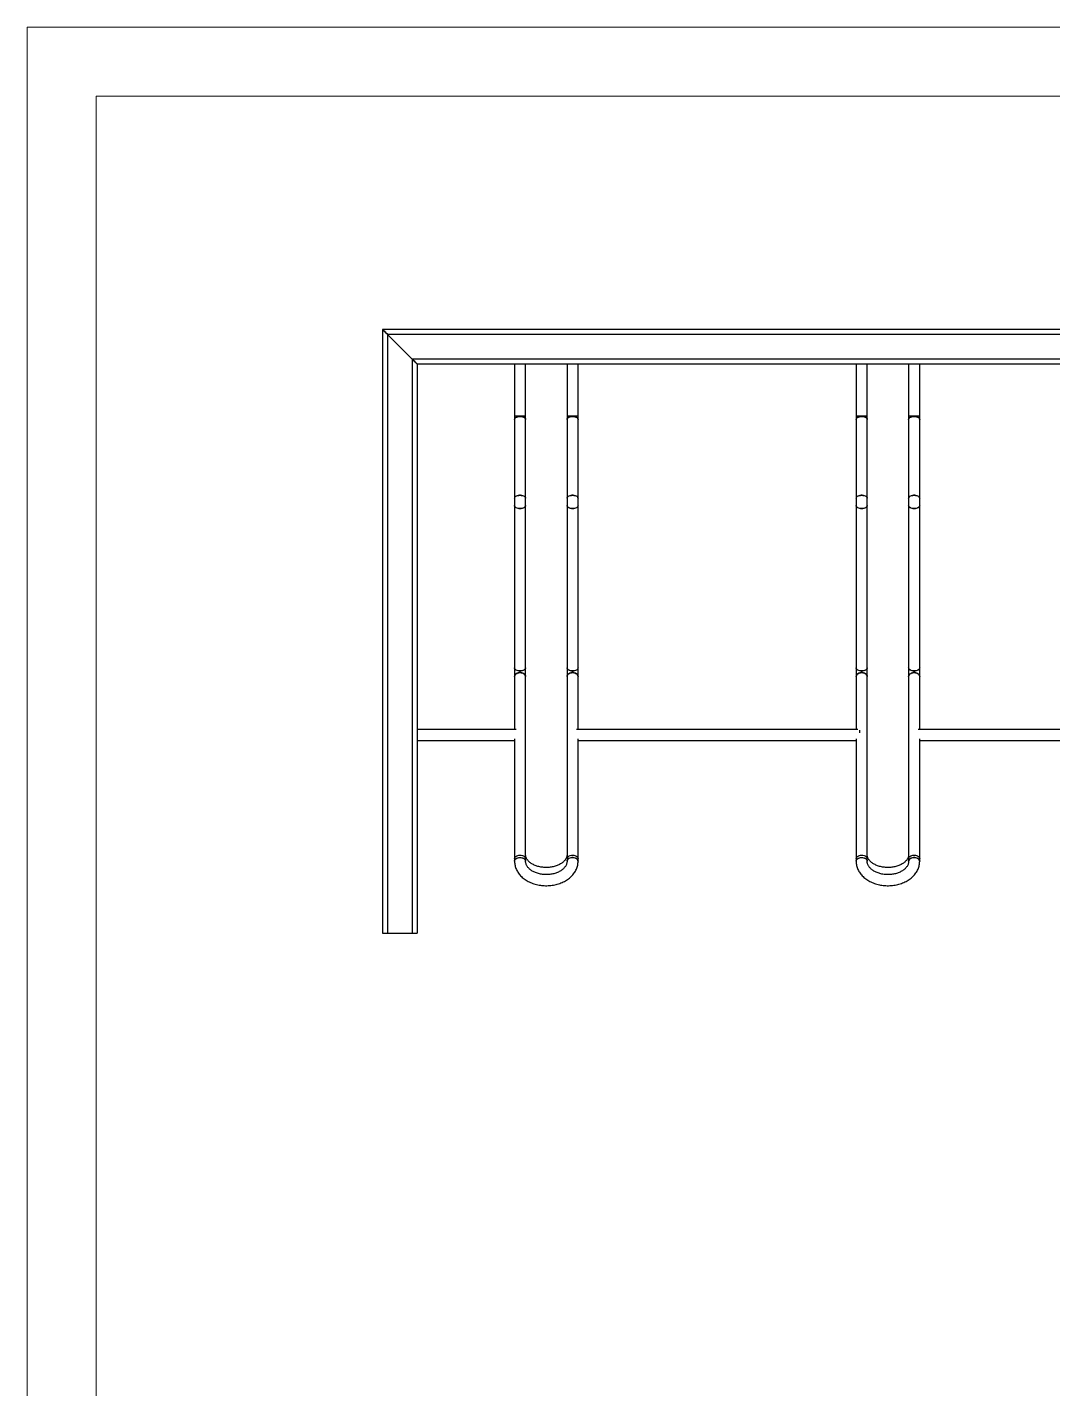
# Model space of a CAD drawing. Header units: millimetres. Extents: x 1641 to 7581, y -3677 to 523.
# Drawn here: x 1641 to 3126, y -1450 to 523 of the extents above; entities that cross this region are included whole.
import ezdxf

# ---------------------------------------------------------------- set-up
doc = ezdxf.new("R2010")
doc.units = ezdxf.units.MM
doc.layers.add('tabelka', color=155, linetype='Continuous')

msp = doc.modelspace()

# ---------------------------------------------------------------- linework, layer by layer
for p, q in [((4105.95, 84.95), (2155.95, 84.95)), ((2155.95, 84.95), (2155.95, -790.05)), ((4098.75, 77.75), (2163.15, 77.75)), ((2198.75, 42.15), (2163.15, 77.75)), ((2163.15, 77.75), (2163.15, -790.05)), ((4063.15, 42.15), (2198.75, 42.15)), ((2198.75, 42.15), (2198.75, -790.05)), ((4055.95, 34.95), (2205.95, 34.95)), ((2205.95, 34.95), (2205.95, -790.05)), ((2346.95, 34.95), (2346.95, -40.05)), ((2346.95, 34.95), (2346.95, -40.05)), ((2362.95, -40.05), (2362.95, 34.95)), ((2362.95, -40.05), (2362.95, 34.95)), ((2422.95, 34.95), (2422.95, -40.05)), ((2422.95, 34.95), (2422.95, -40.05)), ((2438.95, -40.05), (2438.95, 34.95)), ((2438.95, -40.05), (2438.95, 34.95)), ((2841.65, 34.95), (2841.65, -40.05)), ((2841.65, 34.95), (2841.65, -40.05)), ((2857.65, -40.05), (2857.65, 34.95)), ((2857.65, -40.05), (2857.65, 34.95)), ((2917.65, 34.95), (2917.65, -40.05)), ((2917.65, 34.95), (2917.65, -40.05)), ((2933.65, -40.05), (2933.65, 34.95)), ((2933.65, -40.05), (2933.65, 34.95)), ((2346.95, -40.05), (2346.95, -45.26)), ((2346.95, -40.05), (2362.95, -40.05)), ((2346.95, -40.05), (2354.95, -40.05)), ((2346.95, -45.26), (2346.95, -159.47)), ((2346.95, -45.26), (2346.95, -159.47)), ((2354.95, -40.05), (2362.95, -40.05)), ((2362.95, -45.26), (2362.95, -40.05)), ((2362.95, -159.47), (2362.95, -45.26)), ((2362.95, -159.47), (2362.95, -45.26)), ((2422.95, -40.05), (2422.95, -45.26)), ((2422.95, -40.05), (2438.95, -40.05)), ((2422.95, -40.05), (2430.95, -40.05)), ((2422.95, -45.26), (2422.95, -159.47)), ((2422.95, -45.26), (2422.95, -159.47)), ((2430.95, -40.05), (2438.95, -40.05)), ((2438.95, -45.26), (2438.95, -40.05)), ((2438.95, -159.47), (2438.95, -45.26)), ((2438.95, -159.47), (2438.95, -45.26)), ((2841.65, -40.05), (2841.65, -45.26)), ((2841.65, -40.05), (2857.65, -40.05)), ((2841.65, -40.05), (2849.65, -40.05)), ((2841.65, -45.26), (2841.65, -159.47)), ((2841.65, -45.26), (2841.65, -159.47)), ((2849.65, -40.05), (2857.65, -40.05)), ((2857.65, -45.26), (2857.65, -40.05)), ((2857.65, -159.47), (2857.65, -45.26)), ((2857.65, -159.47), (2857.65, -45.26)), ((2917.65, -40.05), (2917.65, -45.26)), ((2917.65, -40.05), (2933.65, -40.05)), ((2917.65, -40.05), (2925.65, -40.05)), ((2917.65, -45.26), (2917.65, -159.47)), ((2917.65, -45.26), (2917.65, -159.47)), ((2925.65, -40.05), (2933.65, -40.05)), ((2933.65, -45.26), (2933.65, -40.05)), ((2933.65, -159.47), (2933.65, -45.26)), ((2933.65, -159.47), (2933.65, -45.26)), ((2346.95, -159.47), (2346.95, -170.16)), ((2346.95, -170.16), (2346.95, -405.42)), ((2346.95, -170.16), (2346.95, -405.42)), ((2362.95, -170.16), (2362.95, -159.47)), ((2362.95, -405.42), (2362.95, -170.16)), ((2362.95, -405.42), (2362.95, -170.16)), ((2422.95, -159.47), (2422.95, -170.16)), ((2422.95, -170.16), (2422.95, -405.42)), ((2422.95, -170.16), (2422.95, -405.42)), ((2438.95, -170.16), (2438.95, -159.47)), ((2438.95, -405.42), (2438.95, -170.16)), ((2438.95, -405.42), (2438.95, -170.16)), ((2841.65, -159.47), (2841.65, -170.16)), ((2841.65, -170.16), (2841.65, -405.42)), ((2841.65, -170.16), (2841.65, -405.42)), ((2857.65, -170.16), (2857.65, -159.47)), ((2857.65, -405.42), (2857.65, -170.16)), ((2857.65, -405.42), (2857.65, -170.16)), ((2917.65, -159.47), (2917.65, -170.16)), ((2917.65, -170.16), (2917.65, -405.42)), ((2917.65, -170.16), (2917.65, -405.42)), ((2933.65, -170.16), (2933.65, -159.47)), ((2933.65, -405.42), (2933.65, -170.16)), ((2933.65, -405.42), (2933.65, -170.16)), ((2346.95, -405.42), (2346.95, -417.85)), ((2362.95, -417.85), (2362.95, -405.42)), ((2422.95, -405.42), (2422.95, -417.85)), ((2438.95, -417.85), (2438.95, -405.42)), ((2841.65, -405.42), (2841.65, -417.85)), ((2857.65, -417.85), (2857.65, -405.42)), ((2917.65, -405.42), (2917.65, -417.85)), ((2933.65, -417.85), (2933.65, -405.42)), ((2346.95, -417.85), (2346.95, -494.63)), ((2346.95, -417.85), (2346.95, -494.63)), ((2362.95, -682.11), (2362.95, -417.85)), ((2362.95, -682.11), (2362.95, -417.85)), ((2422.95, -417.85), (2422.95, -682.11)), ((2422.95, -417.85), (2422.95, -682.11)), ((2438.95, -494.63), (2438.95, -417.85)), ((2438.95, -494.63), (2438.95, -417.85)), ((2841.65, -417.85), (2841.65, -494.63)), ((2841.65, -417.85), (2841.65, -494.63)), ((2857.65, -682.11), (2857.65, -417.85)), ((2857.65, -682.11), (2857.65, -417.85)), ((2917.65, -417.85), (2917.65, -682.11)), ((2917.65, -417.85), (2917.65, -682.11)), ((2933.65, -494.63), (2933.65, -417.85)), ((2933.65, -494.63), (2933.65, -417.85)), ((2349.2, -494.63), (2205.95, -494.63)), ((2205.95, -510.63), (2346.95, -510.63)), ((2346.95, -508.38), (2346.95, -682.11)), ((2346.95, -508.38), (2346.95, -682.11)), ((2346.95, -510.63), (2346.95, -676.24)), ((2362.95, -676.24), (2362.95, -502.63)), ((2422.95, -502.63), (2422.95, -676.24)), ((2843.9, -494.63), (2436.7, -494.63)), ((2438.95, -682.11), (2438.95, -508.38)), ((2438.95, -682.11), (2438.95, -508.38)), ((2438.95, -510.63), (2841.65, -510.63)), ((2438.95, -676.24), (2438.95, -510.63)), ((2841.65, -508.38), (2841.65, -682.11)), ((2841.65, -508.38), (2841.65, -682.11)), ((2841.65, -510.63), (2841.65, -676.24)), ((2846.95, -499.33), (2846.95, -495.46)), ((2857.65, -676.24), (2857.65, -502.63)), ((2917.65, -502.63), (2917.65, -676.24)), ((3335.9, -494.63), (2931.4, -494.63)), ((2933.65, -682.11), (2933.65, -508.38)), ((2933.65, -682.11), (2933.65, -508.38)), ((2933.65, -510.63), (3333.65, -510.63)), ((2933.65, -676.24), (2933.65, -510.63)), ((2346.95, -672.77), (2346.95, -676.24)), ((2346.95, -682.11), (2346.95, -685.7)), ((2362.95, -676.24), (2362.95, -672.77)), ((2362.95, -685.7), (2362.95, -682.11)), ((2422.95, -672.77), (2422.95, -676.24)), ((2422.95, -682.11), (2422.95, -685.7)), ((2438.95, -676.24), (2438.95, -672.77)), ((2438.95, -685.7), (2438.95, -682.11)), ((2841.65, -672.77), (2841.65, -676.24)), ((2841.65, -682.11), (2841.65, -685.7)), ((2857.65, -676.24), (2857.65, -672.77)), ((2857.65, -685.7), (2857.65, -682.11)), ((2917.65, -672.77), (2917.65, -676.24)), ((2917.65, -682.11), (2917.65, -685.7)), ((2933.65, -676.24), (2933.65, -672.77)), ((2933.65, -685.7), (2933.65, -682.11)), ((2155.95, -790.05), (2163.15, -790.05)), ((2163.15, -790.05), (2198.75, -790.05)), ((2198.75, -790.05), (2205.95, -790.05))]:
    msp.add_line(p, q)
at = {"flags": 128}
for points in [[(2163.15, 77.75), (2161.75, 79.16), (2160.4, 80.51), (2159.15, 81.75), (2158.06, 82.84), (2157.17, 83.74), (2156.5, 84.4), (2156.09, 84.81), (2155.95, 84.95)], [(2155.95, 84.95), (2156.06, 84.84), (2156.39, 84.52), (2156.92, 83.99), (2157.64, 83.27), (2158.53, 82.38), (2159.55, 81.35), (2160.69, 80.21), (2161.9, 79), (2163.15, 77.75)], [(2205.95, 34.95), (2205.84, 35.06), (2205.52, 35.39), (2204.99, 35.92), (2204.27, 36.64), (2203.38, 37.52), (2202.35, 38.55), (2201.22, 39.69), (2200, 40.9), (2198.75, 42.15)], [(2198.75, 42.15), (2200.16, 40.75), (2201.51, 39.4), (2202.75, 38.15), (2203.84, 37.06), (2204.74, 36.17), (2205.41, 35.5), (2205.82, 35.09), (2205.95, 34.95)], [(2346.95, -45.26), (2346.97, -45.03), (2347.25, -44.14), (2347.89, -43.31), (2348.86, -42.56), (2350.11, -41.94), (2351.59, -41.48), (2353.23, -41.19), (2354.95, -41.09)], [(2346.95, -45.26), (2346.97, -45.03), (2347.25, -44.14), (2347.89, -43.31), (2348.86, -42.56), (2350.11, -41.94), (2351.59, -41.48), (2353.23, -41.19), (2354.95, -41.09)], [(2362.95, -45.26), (2362.91, -44.81), (2362.54, -43.93), (2361.81, -43.11), (2360.76, -42.39), (2359.44, -41.81), (2357.91, -41.39), (2356.25, -41.15), (2354.52, -41.1), (2352.81, -41.24), (2351.21, -41.58), (2349.77, -42.08), (2348.59, -42.74), (2347.69, -43.51), (2347.14, -44.36), (2346.95, -45.26)], [(2362.95, -45.26), (2362.85, -44.59), (2362.39, -43.72), (2361.58, -42.92), (2360.46, -42.23), (2359.08, -41.69), (2357.51, -41.31), (2355.82, -41.11), (2354.09, -41.11), (2352.4, -41.31), (2350.83, -41.69), (2349.45, -42.23), (2348.33, -42.92), (2347.52, -43.72), (2347.06, -44.59), (2346.95, -45.26)], [(2354.95, -41.09), (2356.67, -41.19), (2358.31, -41.48), (2359.8, -41.94), (2361.05, -42.56), (2362.02, -43.31), (2362.66, -44.14), (2362.94, -45.03), (2362.95, -45.26)], [(2354.95, -41.09), (2356.67, -41.19), (2358.31, -41.48), (2359.8, -41.94), (2361.05, -42.56), (2362.02, -43.31), (2362.66, -44.14), (2362.94, -45.03), (2362.95, -45.26)], [(2422.95, -45.26), (2422.97, -45.03), (2423.25, -44.14), (2423.89, -43.31), (2424.86, -42.56), (2426.11, -41.94), (2427.59, -41.48), (2429.23, -41.19), (2430.95, -41.09)], [(2422.95, -45.26), (2422.97, -45.03), (2423.25, -44.14), (2423.89, -43.31), (2424.86, -42.56), (2426.11, -41.94), (2427.59, -41.48), (2429.23, -41.19), (2430.95, -41.09)], [(2438.95, -45.26), (2438.91, -44.81), (2438.54, -43.93), (2437.81, -43.11), (2436.76, -42.39), (2435.44, -41.81), (2433.91, -41.39), (2432.25, -41.15), (2430.52, -41.1), (2428.81, -41.24), (2427.21, -41.58), (2425.77, -42.08), (2424.59, -42.74), (2423.69, -43.51), (2423.14, -44.36), (2422.95, -45.26), (2422.95, -45.26)], [(2438.95, -45.26), (2438.85, -44.59), (2438.39, -43.72), (2437.58, -42.92), (2436.46, -42.23), (2435.08, -41.69), (2433.51, -41.31), (2431.82, -41.11), (2430.09, -41.11), (2428.4, -41.31), (2426.83, -41.69), (2425.45, -42.23), (2424.33, -42.92), (2423.52, -43.72), (2423.06, -44.59), (2422.95, -45.26)], [(2430.95, -41.09), (2432.67, -41.19), (2434.31, -41.48), (2435.8, -41.94), (2437.05, -42.56), (2438.02, -43.31), (2438.66, -44.14), (2438.94, -45.03), (2438.95, -45.26)], [(2430.95, -41.09), (2432.67, -41.19), (2434.31, -41.48), (2435.8, -41.94), (2437.05, -42.56), (2438.02, -43.31), (2438.66, -44.14), (2438.94, -45.03), (2438.95, -45.26)], [(2841.65, -45.26), (2841.66, -45.03), (2841.94, -44.14), (2842.58, -43.31), (2843.55, -42.56), (2844.8, -41.94), (2846.29, -41.48), (2847.93, -41.19), (2849.65, -41.09)], [(2841.65, -45.26), (2841.66, -45.03), (2841.94, -44.14), (2842.58, -43.31), (2843.55, -42.56), (2844.8, -41.94), (2846.29, -41.48), (2847.93, -41.19), (2849.65, -41.09)], [(2857.65, -45.26), (2857.6, -44.81), (2857.23, -43.93), (2856.5, -43.11), (2855.45, -42.39), (2854.14, -41.81), (2852.61, -41.39), (2850.94, -41.15), (2849.21, -41.1), (2847.51, -41.24), (2845.9, -41.58), (2844.47, -42.08), (2843.28, -42.74), (2842.39, -43.51), (2841.83, -44.36), (2841.65, -45.26), (2841.65, -45.26)], [(2857.65, -45.26), (2857.54, -44.59), (2857.08, -43.72), (2856.27, -42.92), (2855.15, -42.23), (2853.77, -41.69), (2852.2, -41.31), (2850.51, -41.11), (2848.78, -41.11), (2847.09, -41.31), (2845.52, -41.69), (2844.14, -42.23), (2843.02, -42.92), (2842.21, -43.72), (2841.75, -44.59), (2841.65, -45.26)], [(2849.65, -41.09), (2851.37, -41.19), (2853.01, -41.48), (2854.49, -41.94), (2855.74, -42.56), (2856.71, -43.31), (2857.35, -44.14), (2857.63, -45.03), (2857.65, -45.26)], [(2849.65, -41.09), (2851.37, -41.19), (2853.01, -41.48), (2854.49, -41.94), (2855.74, -42.56), (2856.71, -43.31), (2857.35, -44.14), (2857.63, -45.03), (2857.65, -45.26)], [(2917.65, -45.26), (2917.66, -45.03), (2917.94, -44.14), (2918.58, -43.31), (2919.55, -42.56), (2920.8, -41.94), (2922.29, -41.48), (2923.93, -41.19), (2925.65, -41.09)], [(2917.65, -45.26), (2917.66, -45.03), (2917.94, -44.14), (2918.58, -43.31), (2919.55, -42.56), (2920.8, -41.94), (2922.29, -41.48), (2923.93, -41.19), (2925.65, -41.09)], [(2933.65, -45.26), (2933.6, -44.81), (2933.23, -43.93), (2932.5, -43.11), (2931.45, -42.39), (2930.14, -41.81), (2928.61, -41.39), (2926.94, -41.15), (2925.21, -41.1), (2923.51, -41.24), (2921.9, -41.58), (2920.47, -42.08), (2919.28, -42.74), (2918.39, -43.51), (2917.83, -44.36), (2917.65, -45.26), (2917.65, -45.26)], [(2933.65, -45.26), (2933.54, -44.59), (2933.08, -43.72), (2932.27, -42.92), (2931.15, -42.23), (2929.77, -41.69), (2928.2, -41.31), (2926.51, -41.11), (2924.78, -41.11), (2923.09, -41.31), (2921.52, -41.69), (2920.14, -42.23), (2919.02, -42.92), (2918.21, -43.72), (2917.75, -44.59), (2917.65, -45.26)], [(2925.65, -41.09), (2927.37, -41.19), (2929.01, -41.48), (2930.49, -41.94), (2931.74, -42.56), (2932.71, -43.31), (2933.35, -44.14), (2933.63, -45.03), (2933.65, -45.26)], [(2925.65, -41.09), (2927.37, -41.19), (2929.01, -41.48), (2930.49, -41.94), (2931.74, -42.56), (2932.71, -43.31), (2933.35, -44.14), (2933.63, -45.03), (2933.65, -45.26)], [(2346.95, -159.47), (2346.97, -159.24), (2347.25, -158.35), (2347.89, -157.51), (2348.86, -156.77), (2350.11, -156.15), (2351.59, -155.68), (2353.23, -155.39), (2354.95, -155.3)], [(2346.95, -159.47), (2346.97, -159.24), (2347.25, -158.35), (2347.89, -157.51), (2348.86, -156.77), (2350.11, -156.15), (2351.59, -155.68), (2353.23, -155.39), (2354.95, -155.3)], [(2346.95, -159.47), (2346.97, -159.24), (2347.25, -158.35), (2347.89, -157.51), (2348.86, -156.77), (2350.11, -156.15), (2351.59, -155.68), (2353.23, -155.39), (2354.95, -155.3)], [(2362.95, -159.47), (2362.85, -158.79), (2362.39, -157.92), (2361.58, -157.13), (2360.46, -156.44), (2359.08, -155.89), (2357.51, -155.52), (2355.82, -155.32), (2354.09, -155.32), (2352.4, -155.52), (2350.83, -155.89), (2349.45, -156.44), (2348.33, -157.13), (2347.52, -157.92), (2347.06, -158.79), (2346.95, -159.47)], [(2354.95, -155.3), (2356.67, -155.39), (2358.31, -155.68), (2359.8, -156.15), (2361.05, -156.77), (2362.02, -157.51), (2362.66, -158.35), (2362.94, -159.24), (2362.95, -159.47)], [(2354.95, -155.3), (2356.67, -155.39), (2358.31, -155.68), (2359.8, -156.15), (2361.05, -156.77), (2362.02, -157.51), (2362.66, -158.35), (2362.94, -159.24), (2362.95, -159.47)], [(2354.95, -155.3), (2356.67, -155.39), (2358.31, -155.68), (2359.8, -156.15), (2361.05, -156.77), (2362.02, -157.51), (2362.66, -158.35), (2362.94, -159.24), (2362.95, -159.47)], [(2422.95, -159.47), (2422.97, -159.24), (2423.25, -158.35), (2423.89, -157.51), (2424.86, -156.77), (2426.11, -156.15), (2427.59, -155.68), (2429.23, -155.39), (2430.95, -155.3)], [(2422.95, -159.47), (2422.97, -159.24), (2423.25, -158.35), (2423.89, -157.51), (2424.86, -156.77), (2426.11, -156.15), (2427.59, -155.68), (2429.23, -155.39), (2430.95, -155.3)], [(2422.95, -159.47), (2422.97, -159.24), (2423.25, -158.35), (2423.89, -157.51), (2424.86, -156.77), (2426.11, -156.15), (2427.59, -155.68), (2429.23, -155.39), (2430.95, -155.3)], [(2438.95, -159.47), (2438.85, -158.79), (2438.39, -157.92), (2437.58, -157.13), (2436.46, -156.44), (2435.08, -155.89), (2433.51, -155.52), (2431.82, -155.32), (2430.09, -155.32), (2428.4, -155.52), (2426.83, -155.89), (2425.45, -156.44), (2424.33, -157.13), (2423.52, -157.92), (2423.06, -158.79), (2422.95, -159.47)], [(2430.95, -155.3), (2432.67, -155.39), (2434.31, -155.68), (2435.8, -156.15), (2437.05, -156.77), (2438.02, -157.51), (2438.66, -158.35), (2438.94, -159.24), (2438.95, -159.47)], [(2430.95, -155.3), (2432.67, -155.39), (2434.31, -155.68), (2435.8, -156.15), (2437.05, -156.77), (2438.02, -157.51), (2438.66, -158.35), (2438.94, -159.24), (2438.95, -159.47)], [(2430.95, -155.3), (2432.67, -155.39), (2434.31, -155.68), (2435.8, -156.15), (2437.05, -156.77), (2438.02, -157.51), (2438.66, -158.35), (2438.94, -159.24), (2438.95, -159.47)], [(2841.65, -159.47), (2841.66, -159.24), (2841.94, -158.35), (2842.58, -157.51), (2843.55, -156.77), (2844.8, -156.15), (2846.29, -155.68), (2847.93, -155.39), (2849.65, -155.3)], [(2841.65, -159.47), (2841.66, -159.24), (2841.94, -158.35), (2842.58, -157.51), (2843.55, -156.77), (2844.8, -156.15), (2846.29, -155.68), (2847.93, -155.39), (2849.65, -155.3)], [(2841.65, -159.47), (2841.66, -159.24), (2841.94, -158.35), (2842.58, -157.51), (2843.55, -156.77), (2844.8, -156.15), (2846.29, -155.68), (2847.93, -155.39), (2849.65, -155.3)], [(2857.65, -159.47), (2857.54, -158.79), (2857.08, -157.92), (2856.27, -157.13), (2855.15, -156.44), (2853.77, -155.89), (2852.2, -155.52), (2850.51, -155.32), (2848.78, -155.32), (2847.09, -155.52), (2845.52, -155.89), (2844.14, -156.44), (2843.02, -157.13), (2842.21, -157.92), (2841.75, -158.79), (2841.65, -159.47)], [(2849.65, -155.3), (2851.37, -155.39), (2853.01, -155.68), (2854.49, -156.15), (2855.74, -156.77), (2856.71, -157.51), (2857.35, -158.35), (2857.63, -159.24), (2857.65, -159.47)], [(2849.65, -155.3), (2851.37, -155.39), (2853.01, -155.68), (2854.49, -156.15), (2855.74, -156.77), (2856.71, -157.51), (2857.35, -158.35), (2857.63, -159.24), (2857.65, -159.47)], [(2849.65, -155.3), (2851.37, -155.39), (2853.01, -155.68), (2854.49, -156.15), (2855.74, -156.77), (2856.71, -157.51), (2857.35, -158.35), (2857.63, -159.24), (2857.65, -159.47)], [(2917.65, -159.47), (2917.66, -159.24), (2917.94, -158.35), (2918.58, -157.51), (2919.55, -156.77), (2920.8, -156.15), (2922.29, -155.68), (2923.93, -155.39), (2925.65, -155.3)], [(2917.65, -159.47), (2917.66, -159.24), (2917.94, -158.35), (2918.58, -157.51), (2919.55, -156.77), (2920.8, -156.15), (2922.29, -155.68), (2923.93, -155.39), (2925.65, -155.3)], [(2917.65, -159.47), (2917.66, -159.24), (2917.94, -158.35), (2918.58, -157.51), (2919.55, -156.77), (2920.8, -156.15), (2922.29, -155.68), (2923.93, -155.39), (2925.65, -155.3)], [(2933.65, -159.47), (2933.54, -158.79), (2933.08, -157.92), (2932.27, -157.13), (2931.15, -156.44), (2929.77, -155.89), (2928.2, -155.52), (2926.51, -155.32), (2924.78, -155.32), (2923.09, -155.52), (2921.52, -155.89), (2920.14, -156.44), (2919.02, -157.13), (2918.21, -157.92), (2917.75, -158.79), (2917.65, -159.47)], [(2925.65, -155.3), (2927.37, -155.39), (2929.01, -155.68), (2930.49, -156.15), (2931.74, -156.77), (2932.71, -157.51), (2933.35, -158.35), (2933.63, -159.24), (2933.65, -159.47)], [(2925.65, -155.3), (2927.37, -155.39), (2929.01, -155.68), (2930.49, -156.15), (2931.74, -156.77), (2932.71, -157.51), (2933.35, -158.35), (2933.63, -159.24), (2933.65, -159.47)], [(2925.65, -155.3), (2927.37, -155.39), (2929.01, -155.68), (2930.49, -156.15), (2931.74, -156.77), (2932.71, -157.51), (2933.35, -158.35), (2933.63, -159.24), (2933.65, -159.47)], [(2346.95, -170.16), (2346.97, -170.4), (2347.25, -171.33), (2347.89, -172.22), (2348.86, -173), (2350.11, -173.65), (2351.59, -174.14), (2353.23, -174.45), (2354.95, -174.55)], [(2346.95, -170.16), (2346.97, -170.4), (2347.25, -171.33), (2347.89, -172.22), (2348.86, -173), (2350.11, -173.65), (2351.59, -174.14), (2353.23, -174.45), (2354.95, -174.55)], [(2362.95, -170.16), (2362.85, -170.87), (2362.39, -171.78), (2361.58, -172.62), (2360.46, -173.35), (2359.08, -173.92), (2357.51, -174.32), (2355.82, -174.52), (2354.09, -174.52), (2352.4, -174.32), (2350.83, -173.92), (2349.45, -173.35), (2348.33, -172.62), (2347.52, -171.78), (2347.06, -170.87), (2346.95, -170.16)], [(2346.95, -170.16), (2346.97, -170.4), (2347.25, -171.33), (2347.89, -172.22), (2348.86, -173), (2350.11, -173.65), (2351.59, -174.14), (2353.23, -174.45), (2354.95, -174.55)], [(2354.95, -174.55), (2356.67, -174.45), (2358.31, -174.14), (2359.8, -173.65), (2361.05, -173), (2362.02, -172.22), (2362.66, -171.33), (2362.94, -170.4), (2362.95, -170.16)], [(2354.95, -174.55), (2356.67, -174.45), (2358.31, -174.14), (2359.8, -173.65), (2361.05, -173), (2362.02, -172.22), (2362.66, -171.33), (2362.94, -170.4), (2362.95, -170.16)], [(2354.95, -174.55), (2356.67, -174.45), (2358.31, -174.14), (2359.8, -173.65), (2361.05, -173), (2362.02, -172.22), (2362.66, -171.33), (2362.94, -170.4), (2362.95, -170.16)], [(2422.95, -170.16), (2422.97, -170.4), (2423.25, -171.33), (2423.89, -172.22), (2424.86, -173), (2426.11, -173.65), (2427.59, -174.14), (2429.23, -174.45), (2430.95, -174.55)], [(2422.95, -170.16), (2422.97, -170.4), (2423.25, -171.33), (2423.89, -172.22), (2424.86, -173), (2426.11, -173.65), (2427.59, -174.14), (2429.23, -174.45), (2430.95, -174.55)], [(2438.95, -170.16), (2438.85, -170.87), (2438.39, -171.78), (2437.58, -172.62), (2436.46, -173.35), (2435.08, -173.92), (2433.51, -174.32), (2431.82, -174.52), (2430.09, -174.52), (2428.4, -174.32), (2426.83, -173.92), (2425.45, -173.35), (2424.33, -172.62), (2423.52, -171.78), (2423.06, -170.87), (2422.95, -170.16)], [(2422.95, -170.16), (2422.97, -170.4), (2423.25, -171.33), (2423.89, -172.22), (2424.86, -173), (2426.11, -173.65), (2427.59, -174.14), (2429.23, -174.45), (2430.95, -174.55)], [(2430.95, -174.55), (2432.67, -174.45), (2434.31, -174.14), (2435.8, -173.65), (2437.05, -173), (2438.02, -172.22), (2438.66, -171.33), (2438.94, -170.4), (2438.95, -170.16)], [(2430.95, -174.55), (2432.67, -174.45), (2434.31, -174.14), (2435.8, -173.65), (2437.05, -173), (2438.02, -172.22), (2438.66, -171.33), (2438.94, -170.4), (2438.95, -170.16)], [(2430.95, -174.55), (2432.67, -174.45), (2434.31, -174.14), (2435.8, -173.65), (2437.05, -173), (2438.02, -172.22), (2438.66, -171.33), (2438.94, -170.4), (2438.95, -170.16)], [(2841.65, -170.16), (2841.66, -170.4), (2841.94, -171.33), (2842.58, -172.22), (2843.55, -173), (2844.8, -173.65), (2846.29, -174.14), (2847.93, -174.45), (2849.65, -174.55)], [(2841.65, -170.16), (2841.66, -170.4), (2841.94, -171.33), (2842.58, -172.22), (2843.55, -173), (2844.8, -173.65), (2846.29, -174.14), (2847.93, -174.45), (2849.65, -174.55)], [(2857.65, -170.16), (2857.54, -170.87), (2857.08, -171.78), (2856.27, -172.62), (2855.15, -173.35), (2853.77, -173.92), (2852.2, -174.32), (2850.51, -174.52), (2848.78, -174.52), (2847.09, -174.32), (2845.52, -173.92), (2844.14, -173.35), (2843.02, -172.62), (2842.21, -171.78), (2841.75, -170.87), (2841.65, -170.16)], [(2841.65, -170.16), (2841.66, -170.4), (2841.94, -171.33), (2842.58, -172.22), (2843.55, -173), (2844.8, -173.65), (2846.29, -174.14), (2847.93, -174.45), (2849.65, -174.55)], [(2849.65, -174.55), (2851.37, -174.45), (2853.01, -174.14), (2854.49, -173.65), (2855.74, -173), (2856.71, -172.22), (2857.35, -171.33), (2857.63, -170.4), (2857.65, -170.16)], [(2849.65, -174.55), (2851.37, -174.45), (2853.01, -174.14), (2854.49, -173.65), (2855.74, -173), (2856.71, -172.22), (2857.35, -171.33), (2857.63, -170.4), (2857.65, -170.16)], [(2849.65, -174.55), (2851.37, -174.45), (2853.01, -174.14), (2854.49, -173.65), (2855.74, -173), (2856.71, -172.22), (2857.35, -171.33), (2857.63, -170.4), (2857.65, -170.16)], [(2917.65, -170.16), (2917.66, -170.4), (2917.94, -171.33), (2918.58, -172.22), (2919.55, -173), (2920.8, -173.65), (2922.29, -174.14), (2923.93, -174.45), (2925.65, -174.55)], [(2917.65, -170.16), (2917.66, -170.4), (2917.94, -171.33), (2918.58, -172.22), (2919.55, -173), (2920.8, -173.65), (2922.29, -174.14), (2923.93, -174.45), (2925.65, -174.55)], [(2933.65, -170.16), (2933.54, -170.87), (2933.08, -171.78), (2932.27, -172.62), (2931.15, -173.35), (2929.77, -173.92), (2928.2, -174.32), (2926.51, -174.52), (2924.78, -174.52), (2923.09, -174.32), (2921.52, -173.92), (2920.14, -173.35), (2919.02, -172.62), (2918.21, -171.78), (2917.75, -170.87), (2917.65, -170.16)], [(2917.65, -170.16), (2917.66, -170.4), (2917.94, -171.33), (2918.58, -172.22), (2919.55, -173), (2920.8, -173.65), (2922.29, -174.14), (2923.93, -174.45), (2925.65, -174.55)], [(2925.65, -174.55), (2927.37, -174.45), (2929.01, -174.14), (2930.49, -173.65), (2931.74, -173), (2932.71, -172.22), (2933.35, -171.33), (2933.63, -170.4), (2933.65, -170.16)], [(2925.65, -174.55), (2927.37, -174.45), (2929.01, -174.14), (2930.49, -173.65), (2931.74, -173), (2932.71, -172.22), (2933.35, -171.33), (2933.63, -170.4), (2933.65, -170.16)], [(2925.65, -174.55), (2927.37, -174.45), (2929.01, -174.14), (2930.49, -173.65), (2931.74, -173), (2932.71, -172.22), (2933.35, -171.33), (2933.63, -170.4), (2933.65, -170.16)], [(2346.95, -405.42), (2346.97, -405.65), (2347.25, -406.59), (2347.89, -407.47), (2348.86, -408.26), (2350.11, -408.91), (2351.59, -409.4), (2353.23, -409.7), (2354.95, -409.8)], [(2346.95, -405.42), (2346.97, -405.65), (2347.25, -406.59), (2347.89, -407.47), (2348.86, -408.26), (2350.11, -408.91), (2351.59, -409.4), (2353.23, -409.7), (2354.95, -409.8)], [(2362.95, -405.42), (2362.85, -406.13), (2362.39, -407.04), (2361.58, -407.88), (2360.46, -408.6), (2359.08, -409.18), (2357.51, -409.57), (2355.82, -409.78), (2354.09, -409.78), (2352.4, -409.57), (2350.83, -409.18), (2349.45, -408.6), (2348.33, -407.88), (2347.52, -407.04), (2347.06, -406.13), (2346.95, -405.42)], [(2346.95, -405.42), (2346.97, -405.65), (2347.25, -406.59), (2347.89, -407.47), (2348.86, -408.26), (2350.11, -408.91), (2351.59, -409.4), (2353.23, -409.7), (2354.95, -409.8)], [(2346.95, -417.85), (2346.97, -417.55), (2347.25, -416.36), (2347.89, -415.25), (2348.86, -414.25), (2350.11, -413.42), (2351.59, -412.8), (2353.23, -412.42), (2354.95, -412.29)], [(2346.95, -417.85), (2346.97, -417.55), (2347.25, -416.36), (2347.89, -415.25), (2348.86, -414.25), (2350.11, -413.42), (2351.59, -412.8), (2353.23, -412.42), (2354.95, -412.29)], [(2362.95, -417.85), (2362.85, -416.95), (2362.39, -415.79), (2361.58, -414.73), (2360.46, -413.81), (2359.08, -413.09), (2357.51, -412.58), (2355.82, -412.32), (2354.09, -412.32), (2352.4, -412.58), (2350.83, -413.09), (2349.45, -413.81), (2348.33, -414.73), (2347.52, -415.79), (2347.06, -416.95), (2346.95, -417.85)], [(2362.95, -417.85), (2362.85, -416.95), (2362.39, -415.79), (2361.58, -414.73), (2360.46, -413.81), (2359.08, -413.09), (2357.51, -412.58), (2355.82, -412.32), (2354.09, -412.32), (2352.4, -412.58), (2350.83, -413.09), (2349.45, -413.81), (2348.33, -414.73), (2347.52, -415.79), (2347.06, -416.95), (2346.95, -417.85)], [(2354.95, -409.8), (2356.67, -409.7), (2358.31, -409.4), (2359.8, -408.91), (2361.05, -408.26), (2362.02, -407.47), (2362.66, -406.59), (2362.94, -405.65), (2362.95, -405.42)], [(2354.95, -409.8), (2356.67, -409.7), (2358.31, -409.4), (2359.8, -408.91), (2361.05, -408.26), (2362.02, -407.47), (2362.66, -406.59), (2362.94, -405.65), (2362.95, -405.42)], [(2354.95, -409.8), (2356.67, -409.7), (2358.31, -409.4), (2359.8, -408.91), (2361.05, -408.26), (2362.02, -407.47), (2362.66, -406.59), (2362.94, -405.65), (2362.95, -405.42)], [(2354.95, -412.29), (2356.67, -412.42), (2358.31, -412.8), (2359.8, -413.42), (2361.05, -414.25), (2362.02, -415.25), (2362.66, -416.36), (2362.94, -417.55), (2362.95, -417.85)], [(2354.95, -412.29), (2356.67, -412.42), (2358.31, -412.8), (2359.8, -413.42), (2361.05, -414.25), (2362.02, -415.25), (2362.66, -416.36), (2362.94, -417.55), (2362.95, -417.85)], [(2422.95, -405.42), (2422.97, -405.65), (2423.25, -406.59), (2423.89, -407.47), (2424.86, -408.26), (2426.11, -408.91), (2427.59, -409.4), (2429.23, -409.7), (2430.95, -409.8)], [(2422.95, -405.42), (2422.97, -405.65), (2423.25, -406.59), (2423.89, -407.47), (2424.86, -408.26), (2426.11, -408.91), (2427.59, -409.4), (2429.23, -409.7), (2430.95, -409.8)], [(2438.95, -405.42), (2438.85, -406.13), (2438.39, -407.04), (2437.58, -407.88), (2436.46, -408.6), (2435.08, -409.18), (2433.51, -409.57), (2431.82, -409.78), (2430.09, -409.78), (2428.4, -409.57), (2426.83, -409.18), (2425.45, -408.6), (2424.33, -407.88), (2423.52, -407.04), (2423.06, -406.13), (2422.95, -405.42)], [(2422.95, -405.42), (2422.97, -405.65), (2423.25, -406.59), (2423.89, -407.47), (2424.86, -408.26), (2426.11, -408.91), (2427.59, -409.4), (2429.23, -409.7), (2430.95, -409.8)], [(2422.95, -417.85), (2422.97, -417.55), (2423.25, -416.36), (2423.89, -415.25), (2424.86, -414.25), (2426.11, -413.42), (2427.59, -412.8), (2429.23, -412.42), (2430.95, -412.29)], [(2422.95, -417.85), (2422.97, -417.55), (2423.25, -416.36), (2423.89, -415.25), (2424.86, -414.25), (2426.11, -413.42), (2427.59, -412.8), (2429.23, -412.42), (2430.95, -412.29)], [(2438.95, -417.85), (2438.85, -416.95), (2438.39, -415.79), (2437.58, -414.73), (2436.46, -413.81), (2435.08, -413.09), (2433.51, -412.58), (2431.82, -412.32), (2430.09, -412.32), (2428.4, -412.58), (2426.83, -413.09), (2425.45, -413.81), (2424.33, -414.73), (2423.52, -415.79), (2423.06, -416.95), (2422.95, -417.85)], [(2438.95, -417.85), (2438.85, -416.95), (2438.39, -415.79), (2437.58, -414.73), (2436.46, -413.81), (2435.08, -413.09), (2433.51, -412.58), (2431.82, -412.32), (2430.09, -412.32), (2428.4, -412.58), (2426.83, -413.09), (2425.45, -413.81), (2424.33, -414.73), (2423.52, -415.79), (2423.06, -416.95), (2422.95, -417.85)], [(2430.95, -409.8), (2432.67, -409.7), (2434.31, -409.4), (2435.8, -408.91), (2437.05, -408.26), (2438.02, -407.47), (2438.66, -406.59), (2438.94, -405.65), (2438.95, -405.42)], [(2430.95, -409.8), (2432.67, -409.7), (2434.31, -409.4), (2435.8, -408.91), (2437.05, -408.26), (2438.02, -407.47), (2438.66, -406.59), (2438.94, -405.65), (2438.95, -405.42)], [(2430.95, -409.8), (2432.67, -409.7), (2434.31, -409.4), (2435.8, -408.91), (2437.05, -408.26), (2438.02, -407.47), (2438.66, -406.59), (2438.94, -405.65), (2438.95, -405.42)], [(2430.95, -412.29), (2432.67, -412.42), (2434.31, -412.8), (2435.8, -413.42), (2437.05, -414.25), (2438.02, -415.25), (2438.66, -416.36), (2438.94, -417.55), (2438.95, -417.85)], [(2430.95, -412.29), (2432.67, -412.42), (2434.31, -412.8), (2435.8, -413.42), (2437.05, -414.25), (2438.02, -415.25), (2438.66, -416.36), (2438.94, -417.55), (2438.95, -417.85)], [(2841.65, -405.42), (2841.66, -405.65), (2841.94, -406.59), (2842.58, -407.47), (2843.55, -408.26), (2844.8, -408.91), (2846.29, -409.4), (2847.93, -409.7), (2849.65, -409.8)], [(2841.65, -405.42), (2841.66, -405.65), (2841.94, -406.59), (2842.58, -407.47), (2843.55, -408.26), (2844.8, -408.91), (2846.29, -409.4), (2847.93, -409.7), (2849.65, -409.8)], [(2857.65, -405.42), (2857.54, -406.13), (2857.08, -407.04), (2856.27, -407.88), (2855.15, -408.6), (2853.77, -409.18), (2852.2, -409.57), (2850.51, -409.78), (2848.78, -409.78), (2847.09, -409.57), (2845.52, -409.18), (2844.14, -408.6), (2843.02, -407.88), (2842.21, -407.04), (2841.75, -406.13), (2841.65, -405.42)], [(2841.65, -405.42), (2841.66, -405.65), (2841.94, -406.59), (2842.58, -407.47), (2843.55, -408.26), (2844.8, -408.91), (2846.29, -409.4), (2847.93, -409.7), (2849.65, -409.8)], [(2841.65, -417.85), (2841.66, -417.55), (2841.94, -416.36), (2842.58, -415.25), (2843.55, -414.25), (2844.8, -413.42), (2846.29, -412.8), (2847.93, -412.42), (2849.65, -412.29)], [(2841.65, -417.85), (2841.66, -417.55), (2841.94, -416.36), (2842.58, -415.25), (2843.55, -414.25), (2844.8, -413.42), (2846.29, -412.8), (2847.93, -412.42), (2849.65, -412.29)], [(2857.65, -417.85), (2857.54, -416.95), (2857.08, -415.79), (2856.27, -414.73), (2855.15, -413.81), (2853.77, -413.09), (2852.2, -412.58), (2850.51, -412.32), (2848.78, -412.32), (2847.09, -412.58), (2845.52, -413.09), (2844.14, -413.81), (2843.02, -414.73), (2842.21, -415.79), (2841.75, -416.95), (2841.65, -417.85)], [(2857.65, -417.85), (2857.54, -416.95), (2857.08, -415.79), (2856.27, -414.73), (2855.15, -413.81), (2853.77, -413.09), (2852.2, -412.58), (2850.51, -412.32), (2848.78, -412.32), (2847.09, -412.58), (2845.52, -413.09), (2844.14, -413.81), (2843.02, -414.73), (2842.21, -415.79), (2841.75, -416.95), (2841.65, -417.85)], [(2849.65, -409.8), (2851.37, -409.7), (2853.01, -409.4), (2854.49, -408.91), (2855.74, -408.26), (2856.71, -407.47), (2857.35, -406.59), (2857.63, -405.65), (2857.65, -405.42)], [(2849.65, -409.8), (2851.37, -409.7), (2853.01, -409.4), (2854.49, -408.91), (2855.74, -408.26), (2856.71, -407.47), (2857.35, -406.59), (2857.63, -405.65), (2857.65, -405.42)], [(2849.65, -409.8), (2851.37, -409.7), (2853.01, -409.4), (2854.49, -408.91), (2855.74, -408.26), (2856.71, -407.47), (2857.35, -406.59), (2857.63, -405.65), (2857.65, -405.42)], [(2849.65, -412.29), (2851.37, -412.42), (2853.01, -412.8), (2854.49, -413.42), (2855.74, -414.25), (2856.71, -415.25), (2857.35, -416.36), (2857.63, -417.55), (2857.65, -417.85)], [(2849.65, -412.29), (2851.37, -412.42), (2853.01, -412.8), (2854.49, -413.42), (2855.74, -414.25), (2856.71, -415.25), (2857.35, -416.36), (2857.63, -417.55), (2857.65, -417.85)], [(2917.65, -405.42), (2917.66, -405.65), (2917.94, -406.59), (2918.58, -407.47), (2919.55, -408.26), (2920.8, -408.91), (2922.29, -409.4), (2923.93, -409.7), (2925.65, -409.8)], [(2917.65, -405.42), (2917.66, -405.65), (2917.94, -406.59), (2918.58, -407.47), (2919.55, -408.26), (2920.8, -408.91), (2922.29, -409.4), (2923.93, -409.7), (2925.65, -409.8)], [(2933.65, -405.42), (2933.54, -406.13), (2933.08, -407.04), (2932.27, -407.88), (2931.15, -408.6), (2929.77, -409.18), (2928.2, -409.57), (2926.51, -409.78), (2924.78, -409.78), (2923.09, -409.57), (2921.52, -409.18), (2920.14, -408.6), (2919.02, -407.88), (2918.21, -407.04), (2917.75, -406.13), (2917.65, -405.42)], [(2917.65, -405.42), (2917.66, -405.65), (2917.94, -406.59), (2918.58, -407.47), (2919.55, -408.26), (2920.8, -408.91), (2922.29, -409.4), (2923.93, -409.7), (2925.65, -409.8)], [(2917.65, -417.85), (2917.66, -417.55), (2917.94, -416.36), (2918.58, -415.25), (2919.55, -414.25), (2920.8, -413.42), (2922.29, -412.8), (2923.93, -412.42), (2925.65, -412.29)], [(2917.65, -417.85), (2917.66, -417.55), (2917.94, -416.36), (2918.58, -415.25), (2919.55, -414.25), (2920.8, -413.42), (2922.29, -412.8), (2923.93, -412.42), (2925.65, -412.29)], [(2933.65, -417.85), (2933.54, -416.95), (2933.08, -415.79), (2932.27, -414.73), (2931.15, -413.81), (2929.77, -413.09), (2928.2, -412.58), (2926.51, -412.32), (2924.78, -412.32), (2923.09, -412.58), (2921.52, -413.09), (2920.14, -413.81), (2919.02, -414.73), (2918.21, -415.79), (2917.75, -416.95), (2917.65, -417.85)], [(2933.65, -417.85), (2933.54, -416.95), (2933.08, -415.79), (2932.27, -414.73), (2931.15, -413.81), (2929.77, -413.09), (2928.2, -412.58), (2926.51, -412.32), (2924.78, -412.32), (2923.09, -412.58), (2921.52, -413.09), (2920.14, -413.81), (2919.02, -414.73), (2918.21, -415.79), (2917.75, -416.95), (2917.65, -417.85)], [(2925.65, -409.8), (2927.37, -409.7), (2929.01, -409.4), (2930.49, -408.91), (2931.74, -408.26), (2932.71, -407.47), (2933.35, -406.59), (2933.63, -405.65), (2933.65, -405.42)], [(2925.65, -409.8), (2927.37, -409.7), (2929.01, -409.4), (2930.49, -408.91), (2931.74, -408.26), (2932.71, -407.47), (2933.35, -406.59), (2933.63, -405.65), (2933.65, -405.42)], [(2925.65, -409.8), (2927.37, -409.7), (2929.01, -409.4), (2930.49, -408.91), (2931.74, -408.26), (2932.71, -407.47), (2933.35, -406.59), (2933.63, -405.65), (2933.65, -405.42)], [(2925.65, -412.29), (2927.37, -412.42), (2929.01, -412.8), (2930.49, -413.42), (2931.74, -414.25), (2932.71, -415.25), (2933.35, -416.36), (2933.63, -417.55), (2933.65, -417.85)], [(2925.65, -412.29), (2927.37, -412.42), (2929.01, -412.8), (2930.49, -413.42), (2931.74, -414.25), (2932.71, -415.25), (2933.35, -416.36), (2933.63, -417.55), (2933.65, -417.85)], [(2346.95, -682.11), (2346.97, -681.81), (2347.25, -680.62), (2347.89, -679.5), (2348.86, -678.51), (2350.11, -677.68), (2351.59, -677.06), (2353.23, -676.68), (2354.95, -676.55)], [(2346.95, -682.11), (2346.97, -681.81), (2347.25, -680.62), (2347.89, -679.5), (2348.86, -678.51), (2350.11, -677.68), (2351.59, -677.06), (2353.23, -676.68), (2354.95, -676.55)], [(2346.95, -682.11), (2346.97, -681.81), (2347.25, -680.62), (2347.89, -679.5), (2348.86, -678.51), (2350.11, -677.68), (2351.59, -677.06), (2353.23, -676.68), (2354.95, -676.55)], [(2346.95, -685.7), (2346.97, -685.4), (2347.25, -684.22), (2347.89, -683.1), (2348.86, -682.1), (2350.11, -681.28), (2351.59, -680.66), (2353.23, -680.27), (2354.95, -680.14)], [(2346.95, -685.72), (2347.06, -684.8), (2347.52, -683.65), (2348.33, -682.58), (2349.45, -681.67), (2350.83, -680.94), (2352.4, -680.43), (2354.09, -680.17), (2355.82, -680.17), (2357.51, -680.43), (2359.08, -680.94), (2360.46, -681.67), (2361.58, -682.58), (2362.39, -683.65), (2362.85, -684.8), (2362.95, -685.68)], [(2354.95, -676.55), (2356.67, -676.68), (2358.31, -677.06), (2359.8, -677.68), (2361.05, -678.51), (2362.02, -679.5), (2362.66, -680.62), (2362.94, -681.81), (2362.95, -682.11)], [(2354.95, -676.55), (2356.67, -676.68), (2358.31, -677.06), (2359.8, -677.68), (2361.05, -678.51), (2362.02, -679.5), (2362.66, -680.62), (2362.94, -681.81), (2362.95, -682.11)], [(2354.95, -676.55), (2356.67, -676.68), (2358.31, -677.06), (2359.8, -677.68), (2361.05, -678.51), (2362.02, -679.5), (2362.66, -680.62), (2362.94, -681.81), (2362.95, -682.11)], [(2354.95, -680.14), (2356.67, -680.27), (2358.31, -680.66), (2359.8, -681.28), (2361.05, -682.1), (2362.02, -683.1), (2362.66, -684.22), (2362.94, -685.4), (2362.95, -685.7)], [(2422.95, -682.11), (2422.97, -681.81), (2423.25, -680.62), (2423.89, -679.5), (2424.86, -678.51), (2426.11, -677.68), (2427.59, -677.06), (2429.23, -676.68), (2430.95, -676.55)], [(2422.95, -682.11), (2422.97, -681.81), (2423.25, -680.62), (2423.89, -679.5), (2424.86, -678.51), (2426.11, -677.68), (2427.59, -677.06), (2429.23, -676.68), (2430.95, -676.55)], [(2422.95, -682.11), (2422.97, -681.81), (2423.25, -680.62), (2423.89, -679.5), (2424.86, -678.51), (2426.11, -677.68), (2427.59, -677.06), (2429.23, -676.68), (2430.95, -676.55)], [(2422.95, -685.7), (2422.97, -685.4), (2423.25, -684.22), (2423.89, -683.1), (2424.86, -682.1), (2426.11, -681.28), (2427.59, -680.66), (2429.23, -680.27), (2430.95, -680.14)], [(2438.95, -685.7), (2438.85, -684.8), (2438.39, -683.65), (2437.58, -682.58), (2436.46, -681.67), (2435.08, -680.94), (2433.51, -680.43), (2431.82, -680.17), (2430.09, -680.17), (2428.4, -680.43), (2426.83, -680.94), (2425.45, -681.67), (2424.33, -682.58), (2423.52, -683.65), (2423.06, -684.8), (2422.95, -685.68)], [(2430.95, -676.55), (2432.67, -676.68), (2434.31, -677.06), (2435.8, -677.68), (2437.05, -678.51), (2438.02, -679.5), (2438.66, -680.62), (2438.94, -681.81), (2438.95, -682.11)], [(2430.95, -676.55), (2432.67, -676.68), (2434.31, -677.06), (2435.8, -677.68), (2437.05, -678.51), (2438.02, -679.5), (2438.66, -680.62), (2438.94, -681.81), (2438.95, -682.11)], [(2430.95, -676.55), (2432.67, -676.68), (2434.31, -677.06), (2435.8, -677.68), (2437.05, -678.51), (2438.02, -679.5), (2438.66, -680.62), (2438.94, -681.81), (2438.95, -682.11)], [(2430.95, -680.14), (2432.67, -680.27), (2434.31, -680.66), (2435.8, -681.28), (2437.05, -682.1), (2438.02, -683.1), (2438.66, -684.22), (2438.94, -685.4), (2438.95, -685.7)], [(2841.65, -682.11), (2841.66, -681.81), (2841.94, -680.62), (2842.58, -679.5), (2843.55, -678.51), (2844.8, -677.68), (2846.29, -677.06), (2847.93, -676.68), (2849.65, -676.55)], [(2841.65, -682.11), (2841.66, -681.81), (2841.94, -680.62), (2842.58, -679.5), (2843.55, -678.51), (2844.8, -677.68), (2846.29, -677.06), (2847.93, -676.68), (2849.65, -676.55)], [(2841.65, -682.11), (2841.66, -681.81), (2841.94, -680.62), (2842.58, -679.5), (2843.55, -678.51), (2844.8, -677.68), (2846.29, -677.06), (2847.93, -676.68), (2849.65, -676.55)], [(2841.65, -685.7), (2841.66, -685.4), (2841.94, -684.22), (2842.58, -683.1), (2843.55, -682.1), (2844.8, -681.28), (2846.29, -680.66), (2847.93, -680.27), (2849.65, -680.14)], [(2841.65, -685.72), (2841.75, -684.8), (2842.21, -683.65), (2843.02, -682.58), (2844.14, -681.67), (2845.52, -680.94), (2847.09, -680.43), (2848.78, -680.17), (2850.51, -680.17), (2852.2, -680.43), (2853.77, -680.94), (2855.15, -681.67), (2856.27, -682.58), (2857.08, -683.65), (2857.54, -684.8), (2857.65, -685.68)], [(2849.65, -676.55), (2851.37, -676.68), (2853.01, -677.06), (2854.49, -677.68), (2855.74, -678.51), (2856.71, -679.5), (2857.35, -680.62), (2857.63, -681.81), (2857.65, -682.11)], [(2849.65, -676.55), (2851.37, -676.68), (2853.01, -677.06), (2854.49, -677.68), (2855.74, -678.51), (2856.71, -679.5), (2857.35, -680.62), (2857.63, -681.81), (2857.65, -682.11)], [(2849.65, -676.55), (2851.37, -676.68), (2853.01, -677.06), (2854.49, -677.68), (2855.74, -678.51), (2856.71, -679.5), (2857.35, -680.62), (2857.63, -681.81), (2857.65, -682.11)], [(2849.65, -680.14), (2851.37, -680.27), (2853.01, -680.66), (2854.49, -681.28), (2855.74, -682.1), (2856.71, -683.1), (2857.35, -684.22), (2857.63, -685.4), (2857.65, -685.7)], [(2917.65, -682.11), (2917.66, -681.81), (2917.94, -680.62), (2918.58, -679.5), (2919.55, -678.51), (2920.8, -677.68), (2922.29, -677.06), (2923.93, -676.68), (2925.65, -676.55)], [(2917.65, -682.11), (2917.66, -681.81), (2917.94, -680.62), (2918.58, -679.5), (2919.55, -678.51), (2920.8, -677.68), (2922.29, -677.06), (2923.93, -676.68), (2925.65, -676.55)], [(2917.65, -682.11), (2917.66, -681.81), (2917.94, -680.62), (2918.58, -679.5), (2919.55, -678.51), (2920.8, -677.68), (2922.29, -677.06), (2923.93, -676.68), (2925.65, -676.55)], [(2917.65, -685.7), (2917.66, -685.4), (2917.94, -684.22), (2918.58, -683.1), (2919.55, -682.1), (2920.8, -681.28), (2922.29, -680.66), (2923.93, -680.27), (2925.65, -680.14)], [(2933.65, -685.7), (2933.54, -684.8), (2933.08, -683.65), (2932.27, -682.58), (2931.15, -681.67), (2929.77, -680.94), (2928.2, -680.43), (2926.51, -680.17), (2924.78, -680.17), (2923.09, -680.43), (2921.52, -680.94), (2920.14, -681.67), (2919.02, -682.58), (2918.21, -683.65), (2917.75, -684.8), (2917.65, -685.68)], [(2925.65, -676.55), (2927.37, -676.68), (2929.01, -677.06), (2930.49, -677.68), (2931.74, -678.51), (2932.71, -679.5), (2933.35, -680.62), (2933.63, -681.81), (2933.65, -682.11)], [(2925.65, -676.55), (2927.37, -676.68), (2929.01, -677.06), (2930.49, -677.68), (2931.74, -678.51), (2932.71, -679.5), (2933.35, -680.62), (2933.63, -681.81), (2933.65, -682.11)], [(2925.65, -676.55), (2927.37, -676.68), (2929.01, -677.06), (2930.49, -677.68), (2931.74, -678.51), (2932.71, -679.5), (2933.35, -680.62), (2933.63, -681.81), (2933.65, -682.11)], [(2925.65, -680.14), (2927.37, -680.27), (2929.01, -680.66), (2930.49, -681.28), (2931.74, -682.1), (2932.71, -683.1), (2933.35, -684.22), (2933.63, -685.4), (2933.65, -685.7)]]:
    msp.add_lwpolyline(points, dxfattribs=at)
for points, knots in [([(2346.95, -685.7), (2346.97, -686.32), (2347, -687.92), (2347.32, -690.49), (2347.98, -693.39), (2348.95, -696.22), (2350.22, -698.99), (2351.78, -701.66), (2353.63, -704.22), (2355.75, -706.66), (2358.13, -708.96), (2360.76, -711.09), (2363.62, -713.05), (2366.69, -714.82), (2369.94, -716.39), (2373.36, -717.74), (2376.9, -718.87), (2380.56, -719.77), (2384.3, -720.44), (2388.1, -720.86), (2391.93, -721.05), (2395.77, -720.99), (2399.6, -720.69), (2403.38, -720.15), (2407.09, -719.38), (2410.71, -718.36), (2414.22, -717.12), (2417.58, -715.65), (2420.78, -713.96), (2423.79, -712.06), (2426.58, -709.97), (2429.14, -707.69), (2431.43, -705.25), (2433.45, -702.66), (2435.17, -699.95), (2436.57, -697.14), (2437.67, -694.26), (2438.43, -691.32), (2438.88, -688.46), (2438.93, -686.59), (2438.95, -685.7)], [0, 0, 0, 0, 0.015826, 0.0411823, 0.0665456, 0.0919901, 0.1175851, 0.1433834, 0.1694173, 0.1956965, 0.2222089, 0.2489251, 0.2758052, 0.3028061, 0.3298879, 0.3570175, 0.3841696, 0.4113263, 0.4384816, 0.4656351, 0.4927899, 0.5199519, 0.5471277, 0.5743228, 0.601544, 0.6287965, 0.6560824, 0.683399, 0.7107355, 0.7380674, 0.765363, 0.7925799, 0.8196674, 0.8465718, 0.8732449, 0.8996524, 0.9257823, 0.9516479, 0.9772879, 1, 1, 1, 1]), ([(2422.95, -676.24), (2422.95, -676.48), (2422.93, -677.32), (2422.71, -678.69), (2422.18, -680.35), (2421.4, -681.98), (2420.34, -683.61), (2418.98, -685.23), (2417.37, -686.77), (2415.51, -688.22), (2413.42, -689.57), (2411.12, -690.79), (2408.62, -691.87), (2405.96, -692.8), (2403.15, -693.55), (2400.22, -694.12), (2397.22, -694.5), (2394.17, -694.68), (2391.1, -694.66), (2388.05, -694.44), (2385.06, -694.02), (2382.16, -693.41), (2379.38, -692.62), (2376.75, -691.66), (2374.3, -690.55), (2372.06, -689.32), (2370.04, -687.96), (2368.27, -686.52), (2366.74, -685.02), (2365.47, -683.47), (2364.46, -681.89), (2363.7, -680.29), (2363.19, -678.66), (2362.98, -677.31), (2362.96, -676.5), (2362.95, -676.24)], [0, 0, 0, 0, 0.0149505, 0.0527092, 0.085359, 0.1165049, 0.1495715, 0.181467, 0.2126228, 0.2433705, 0.2739199, 0.3043984, 0.3348683, 0.3653682, 0.3959192, 0.4265253, 0.457179, 0.4878655, 0.5185658, 0.5492576, 0.5799123, 0.6105096, 0.6410319, 0.6714678, 0.7018145, 0.7320832, 0.762306, 0.7925298, 0.8228378, 0.8533763, 0.8843667, 0.9161308, 0.9491036, 0.9837804, 1, 1, 1, 1]), ([(2422.95, -685.7), (2422.95, -685.96), (2422.93, -686.86), (2422.69, -688.39), (2422.1, -690.28), (2421.2, -692.12), (2420.03, -693.9), (2418.6, -695.59), (2416.91, -697.19), (2414.99, -698.68), (2412.84, -700.06), (2410.48, -701.3), (2407.94, -702.38), (2405.23, -703.3), (2402.39, -704.03), (2399.45, -704.58), (2396.43, -704.92), (2393.38, -705.05), (2390.32, -704.97), (2387.29, -704.69), (2384.32, -704.21), (2381.46, -703.52), (2378.71, -702.66), (2376.13, -701.62), (2373.74, -700.44), (2371.55, -699.11), (2369.58, -697.68), (2367.86, -696.15), (2366.39, -694.55), (2365.18, -692.9), (2364.23, -691.21), (2363.53, -689.48), (2363.08, -687.72), (2362.96, -686.46), (2362.95, -685.78), (2362.95, -685.7)], [0, 0, 0, 0, 0.0149583, 0.0518606, 0.0879771, 0.1224968, 0.1555529, 0.1875716, 0.2189342, 0.2499133, 0.2806896, 0.3113781, 0.3420438, 0.372717, 0.40342, 0.434159, 0.4649292, 0.4957189, 0.5265125, 0.55729, 0.5880294, 0.618715, 0.6493354, 0.6798854, 0.7103712, 0.7408142, 0.77125, 0.8017367, 0.8323797, 0.8633386, 0.8948418, 0.9271963, 0.9607674, 0.9953786, 1, 1, 1, 1]), ([(2841.65, -685.7), (2841.66, -686.32), (2841.69, -687.92), (2842.01, -690.49), (2842.67, -693.39), (2843.64, -696.22), (2844.91, -698.99), (2846.47, -701.66), (2848.32, -704.22), (2850.44, -706.66), (2852.82, -708.96), (2855.45, -711.09), (2858.31, -713.05), (2861.38, -714.82), (2864.64, -716.39), (2868.05, -717.74), (2871.6, -718.87), (2875.25, -719.77), (2878.99, -720.44), (2882.79, -720.86), (2886.63, -721.05), (2890.47, -720.99), (2894.29, -720.69), (2898.07, -720.15), (2901.78, -719.38), (2905.41, -718.36), (2908.91, -717.12), (2912.28, -715.65), (2915.47, -713.96), (2918.48, -712.06), (2921.28, -709.97), (2923.83, -707.69), (2926.13, -705.25), (2928.14, -702.66), (2929.86, -699.95), (2931.27, -697.14), (2932.36, -694.26), (2933.12, -691.32), (2933.57, -688.46), (2933.62, -686.59), (2933.65, -685.7)], [0, 0, 0, 0, 0.015826, 0.0411823, 0.0665456, 0.0919901, 0.1175851, 0.1433834, 0.1694173, 0.1956966, 0.2222091, 0.2489252, 0.2758053, 0.3028061, 0.3298878, 0.3570175, 0.3841697, 0.4113264, 0.4384815, 0.4656349, 0.4927897, 0.5199519, 0.5471278, 0.5743228, 0.6015441, 0.6287966, 0.6560826, 0.6833991, 0.7107354, 0.7380676, 0.765363, 0.7925798, 0.8196674, 0.846572, 0.8732448, 0.8996523, 0.9257823, 0.9516479, 0.9772879, 1, 1, 1, 1]), ([(2917.65, -676.24), (2917.64, -676.48), (2917.62, -677.32), (2917.4, -678.69), (2916.87, -680.35), (2916.09, -681.98), (2915.03, -683.61), (2913.67, -685.23), (2912.06, -686.77), (2910.2, -688.22), (2908.11, -689.57), (2905.81, -690.79), (2903.32, -691.87), (2900.65, -692.8), (2897.84, -693.55), (2894.92, -694.12), (2891.91, -694.5), (2888.86, -694.68), (2885.79, -694.66), (2882.74, -694.44), (2879.75, -694.02), (2876.85, -693.41), (2874.07, -692.62), (2871.44, -691.66), (2869, -690.55), (2866.75, -689.32), (2864.73, -687.96), (2862.96, -686.52), (2861.43, -685.02), (2860.17, -683.47), (2859.15, -681.89), (2858.39, -680.29), (2857.89, -678.66), (2857.67, -677.31), (2857.65, -676.5), (2857.65, -676.24)], [0, 0, 0, 0, 0.0149505, 0.0527092, 0.085359, 0.1165049, 0.1495715, 0.181467, 0.2126228, 0.2433705, 0.2739199, 0.3043983, 0.3348682, 0.3653682, 0.3959193, 0.4265255, 0.4571794, 0.4878656, 0.5185657, 0.5492576, 0.5799123, 0.6105096, 0.6410322, 0.6714679, 0.7018147, 0.7320833, 0.7623062, 0.7925299, 0.8228377, 0.8533762, 0.8843668, 0.9161308, 0.9491036, 0.9837805, 1, 1, 1, 1]), ([(2917.65, -685.7), (2917.64, -685.96), (2917.62, -686.86), (2917.39, -688.39), (2916.79, -690.28), (2915.9, -692.12), (2914.72, -693.9), (2913.29, -695.59), (2911.61, -697.19), (2909.68, -698.68), (2907.53, -700.06), (2905.18, -701.3), (2902.63, -702.38), (2899.93, -703.3), (2897.09, -704.03), (2894.14, -704.58), (2891.13, -704.92), (2888.07, -705.05), (2885.01, -704.97), (2881.98, -704.69), (2879.02, -704.21), (2876.15, -703.52), (2873.41, -702.66), (2870.82, -701.62), (2868.43, -700.44), (2866.24, -699.11), (2864.28, -697.68), (2862.55, -696.15), (2861.09, -694.55), (2859.87, -692.9), (2858.92, -691.21), (2858.22, -689.48), (2857.78, -687.72), (2857.65, -686.46), (2857.65, -685.78), (2857.65, -685.7)], [0, 0, 0, 0, 0.0149583, 0.0518606, 0.0879771, 0.1224967, 0.1555527, 0.1875717, 0.2189344, 0.2499132, 0.2806897, 0.3113781, 0.3420436, 0.3727167, 0.4034199, 0.4341587, 0.4649292, 0.4957189, 0.5265122, 0.5572898, 0.5880295, 0.6187152, 0.6493351, 0.6798853, 0.7103712, 0.7408143, 0.7712501, 0.8017366, 0.8323797, 0.8633387, 0.8948417, 0.9271962, 0.9607674, 0.9953786, 1, 1, 1, 1])]:
    msp.add_open_spline(points, degree=3, knots=knots)
at = {"layer": 'tabelka', "lineweight": 5}
for points in [[(1641.33, 523.01), (7581.33, 523.01), (7581.33, -3676.99), (1641.33, -3676.99)], [(1741.33, 423.01), (7481.33, 423.01), (7481.33, -3576.99), (1741.33, -3576.99)]]:
    msp.add_lwpolyline(points, close=True, dxfattribs=at)

doc.saveas('drawing.dxf')
